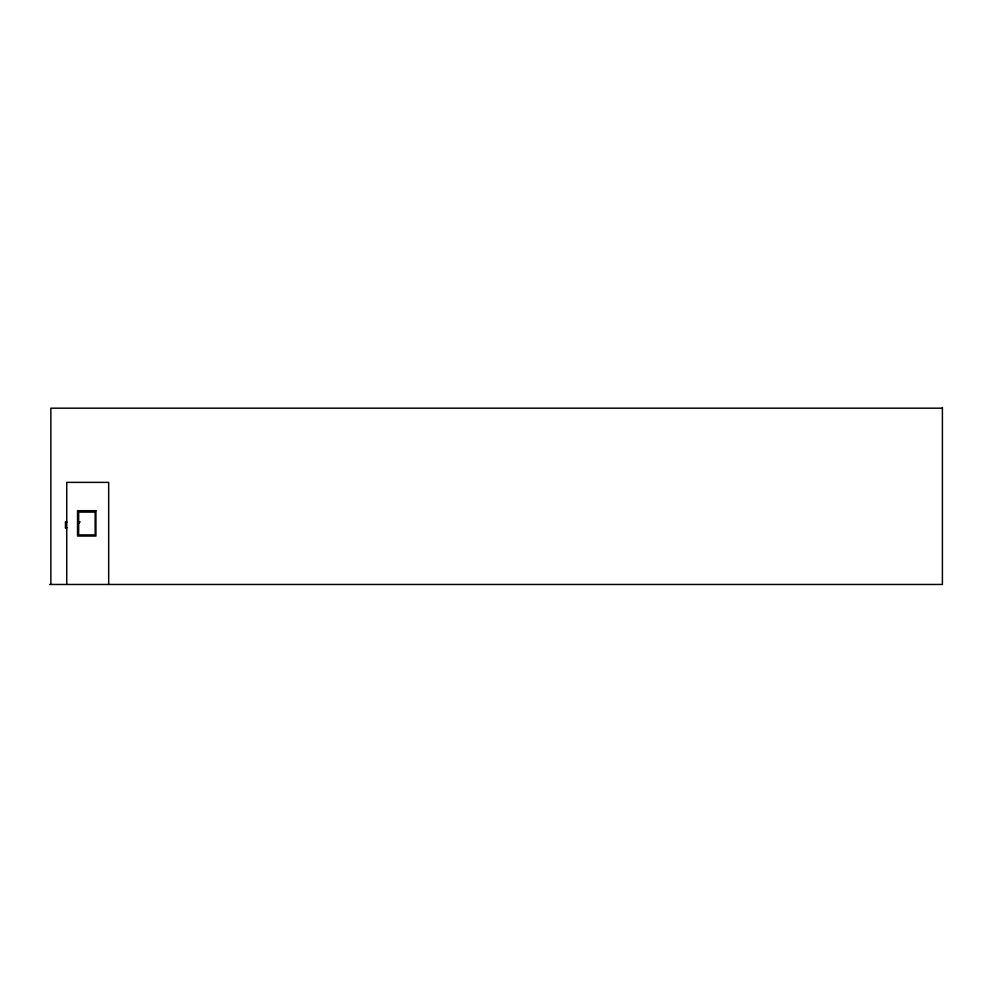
<?xml version="1.0" encoding="UTF-8"?>
<svg xmlns="http://www.w3.org/2000/svg" width="992" height="992" viewBox="0 0 992 992"><rect width="100%" height="100%" fill="white"/><g stroke="black" fill="none" stroke-linecap="round" stroke-linejoin="round"><path stroke-width="1.49" d="M942.4 408.183L50.865 408.183L50.865 584.462M66.737 522.102L65.46 522.028L65.46 527.992L66.737 527.905M65.46 522.288L66.737 522.201M65.46 527.818L66.737 527.732M49.6 584.462L942.4 584.462L942.4 407.538M108.674 584.462L108.674 482.372L66.737 482.372L66.737 584.462M95.926 510.694L77.537 510.694L77.537 536.052L95.926 536.052L95.926 510.694M95.158 512.095L78.666 512.095L78.666 534.911L95.158 534.911L95.158 512.095M79.769 521.755L79.137 523.02L79.769 521.755"/></g></svg>
